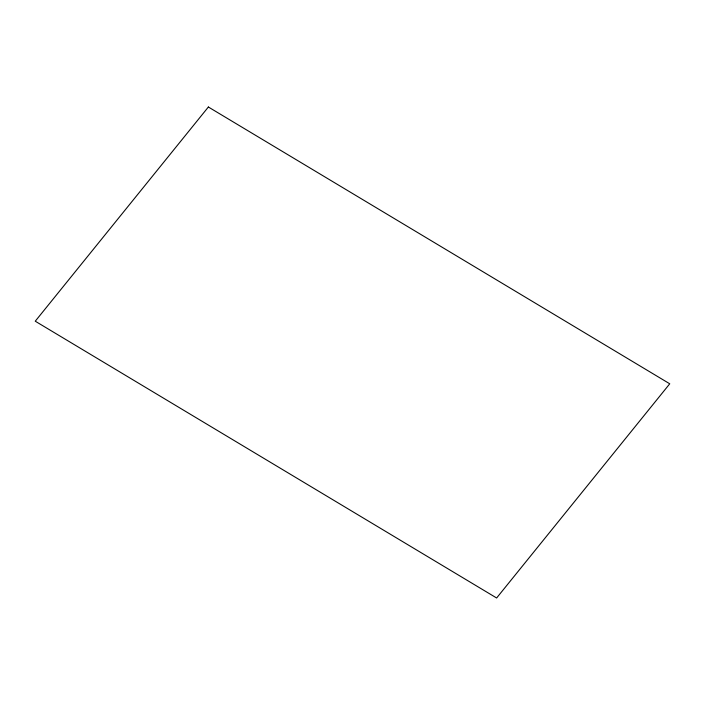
<?xml version="1.0" encoding="UTF-8"?>
<svg xmlns="http://www.w3.org/2000/svg" width="705" height="705" viewBox="0 0 705 705"><rect width="100%" height="100%" fill="white"/><g stroke="black" fill="none" stroke-linecap="round" stroke-linejoin="round"><path stroke-width="1.06" d="M208.372 107.01L35.25 321.207L496.628 597.99L669.75 383.793L208.372 107.01"/></g></svg>
